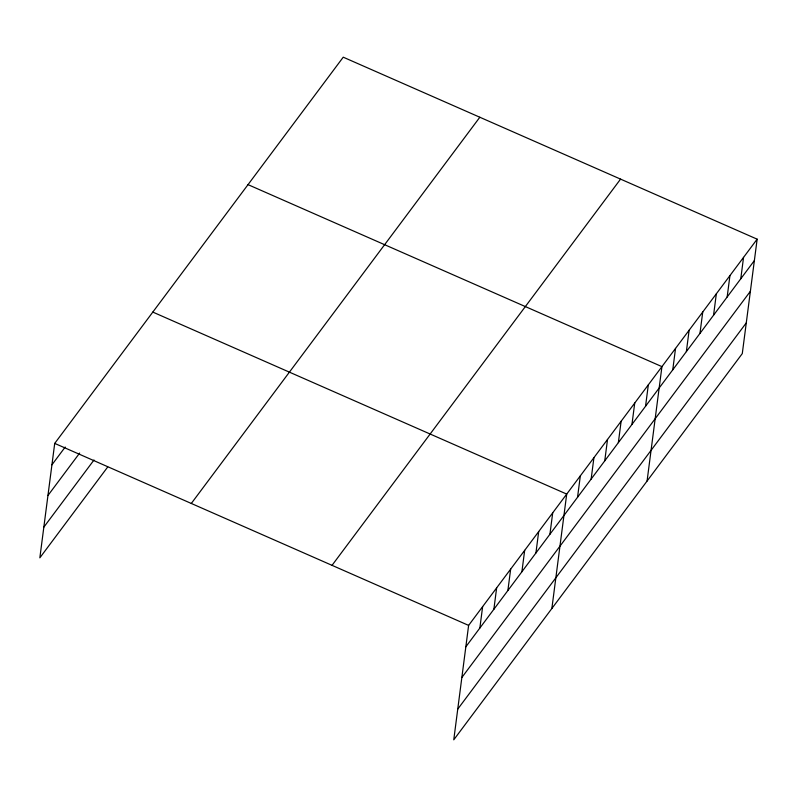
<?xml version="1.0" encoding="UTF-8"?>
<svg xmlns="http://www.w3.org/2000/svg" width="797" height="797" viewBox="0 0 797 797"><rect width="100%" height="100%" fill="white"/><g stroke="black" fill="none" stroke-linecap="round" stroke-linejoin="round"><path stroke-width="1.2" d="M757.15 239.17L468.616 625.396L453.762 739.815L742.286 353.599L757.15 239.17L343.238 57.185L54.714 443.401L39.85 557.83L107.705 466.992M479.854 628.046L482.633 606.637M493.871 609.287L496.651 587.877M507.878 590.527L510.658 569.118M521.896 571.768L524.675 550.358M535.913 553.008L538.692 531.599M549.92 534.249L552.71 512.84M551.863 608.5L566.717 494.08L152.815 312.085M577.546 497.278L580.326 475.869M591.145 479.077L593.924 457.667M604.744 460.865L607.523 439.456M618.352 442.654L621.132 421.244M631.951 424.452L634.731 403.043M645.55 406.241L648.33 384.831M647.074 481.049L661.938 366.63L248.026 184.635M672.758 369.828L675.537 348.419M686.356 351.616L689.136 330.207M699.965 333.415L702.745 312.006M713.564 315.204L716.344 293.794M727.163 296.992L729.942 275.583M740.772 278.791L743.551 257.381M51.935 464.81L65.205 447.037M47.94 495.505L79.66 453.055M43.835 527.136L93.996 459.999M191.3 503.465L479.834 117.239M332.03 565.342L620.564 179.116M465.837 646.805L754.37 260.579M461.852 677.5L750.385 291.274M457.747 709.121L746.271 322.905M54.714 443.401L468.616 625.396"/></g></svg>
